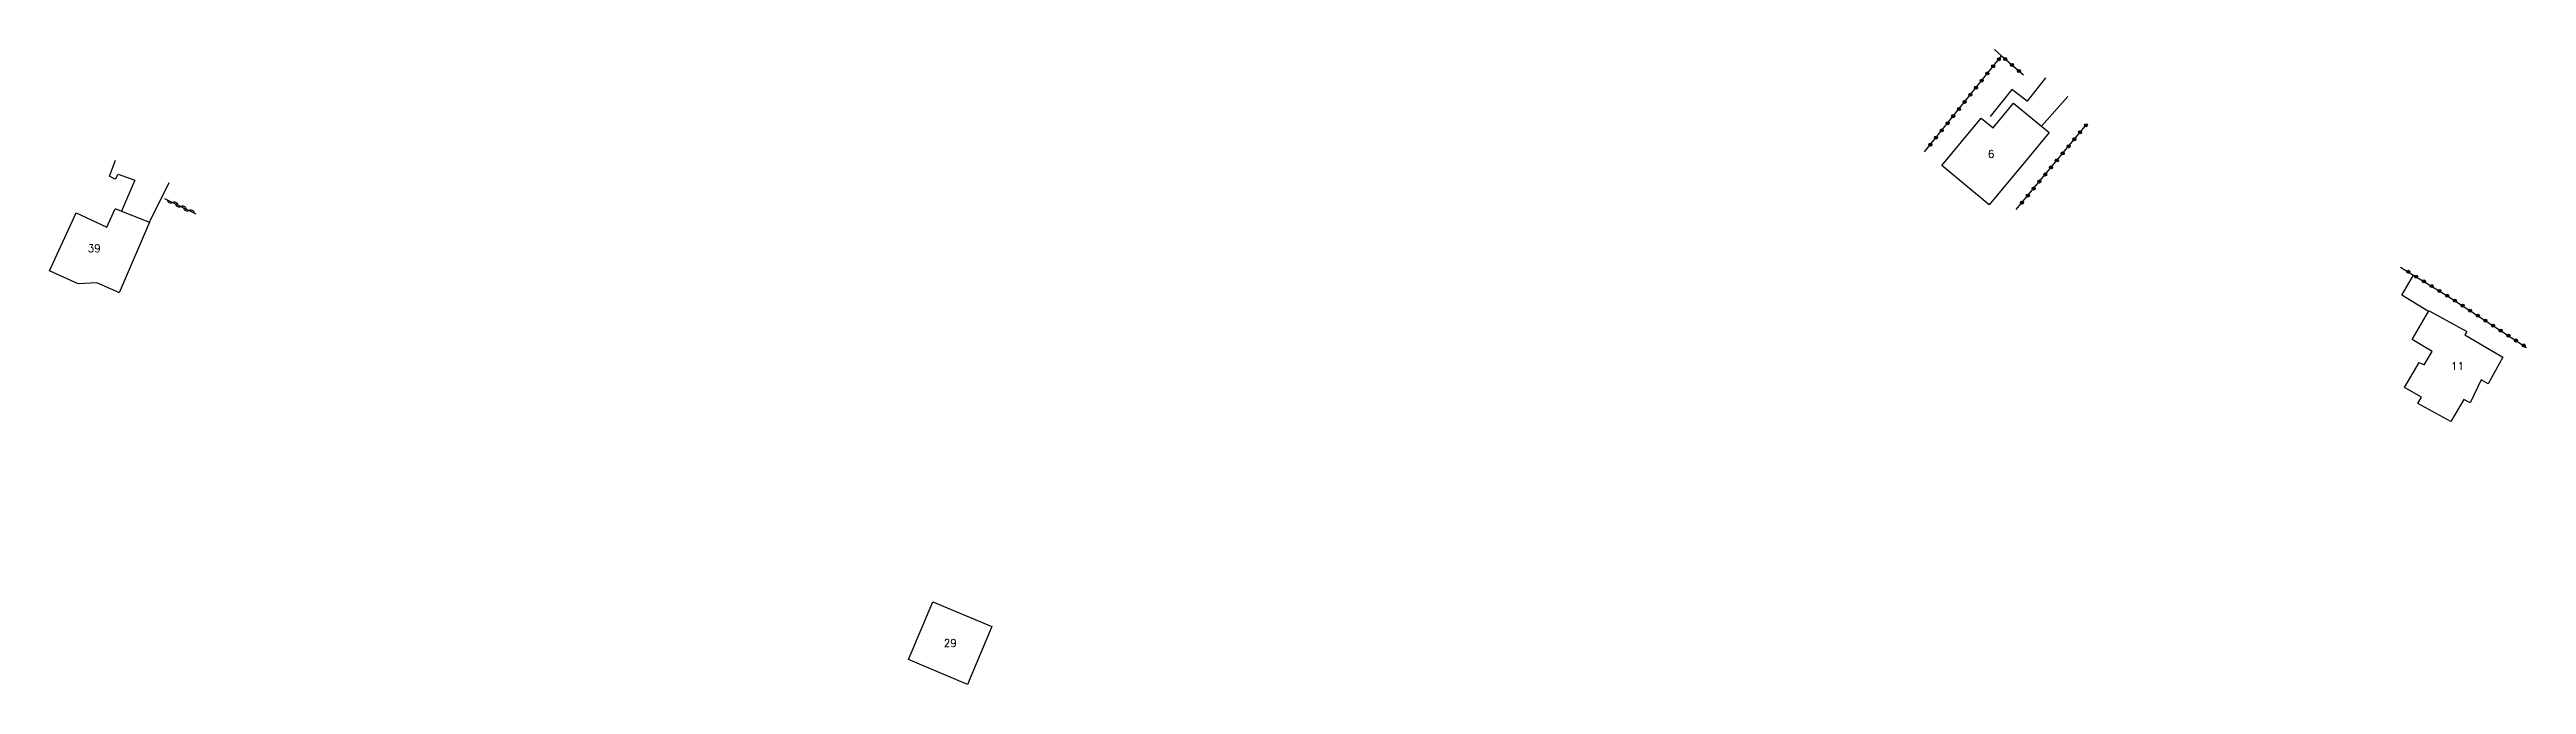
# Model space of a CAD drawing. Header units: millimetres. Extents: x 123007 to 124000, y 125000 to 126001.
# Drawn here: x 123007.1 to 123414.3, y 125832.5 to 125936.9 of the extents above; entities that cross this region are included whole.
import ezdxf
from ezdxf.enums import TextEntityAlignment as Align

# ---------------------------------------------------------------- set-up
doc = ezdxf.new("R2010")
doc.units = ezdxf.units.MM
doc.layers.get('0').update_dxf_attribs({"linetype": 'CONTINUOUS'})
for name, color, linetype in [('W0014', 7, 'CONTINUOUS'), ('W0017', 7, 'CONTINUOUS'), ('W0101', 7, 'CONTINUOUS'), ('W0310', 3, 'CONTINUOUS'), ('W0323', 7, 'CONTINUOUS'), ('W0330', 7, 'CONTINUOUS'), ('W0991', 7, 'CONTINUOUS')]:
    doc.layers.add(name, color=color, linetype=linetype)
doc.styles.get("Standard").update_dxf_attribs({"font": 'romans.shx', "width": 0.85})

# ---------------------------------------------------------------- blocks, each defined once
blk = doc.blocks.new('t323o')
at = {"color": 0, "linetype": 'Continuous'}
for radius in [0.25, 0.15]:
    blk.add_circle((0, 0), radius, dxfattribs=at)
blk = doc.blocks.new('t310o')
at = {"color": 0, "linetype": 'Continuous'}
for centre, start, end in [((-0.5, 0.38), 216.8699, 323.1304), ((0.5, -0.37), 36.8699, 143.1303)]:
    blk.add_arc(centre, 0.625, start, end, dxfattribs=at)

msp = doc.modelspace()

# ---------------------------------------------------------------- linework, layer by layer
at = {"layer": 'W0014'}
msp.add_lwpolyline([(123393.8, 125896.56), (123395.74, 125899.84)], dxfattribs=at)
at = {"layer": 'W0017'}
for points in [[(123332.19, 125928.44), (123329.7, 125930.33), (123326.15, 125925.92)], [(123335.23, 125932.24), (123332.19, 125928.44)], [(123334.56, 125924.31), (123338.9, 125929.17)], [(123018, 125915.73), (123017.85, 125915.62), (123016.95, 125916.07), (123017.98, 125918.75)], [(123018, 125915.73), (123018.41, 125916.45), (123021.15, 125915.46), (123018.95, 125910.34)], [(123023.57, 125908.52), (123026.8, 125915.07)], [(123398.21, 125893.85), (123393.8, 125896.56)]]:
    msp.add_lwpolyline(points, dxfattribs=at)
at = {"layer": 'W0101'}
for points in [[(123329.99, 125928.11), (123334.56, 125924.31), (123335.82, 125923.27), (123332.48, 125919.24), (123332.47, 125919.24), (123325.97, 125911.4), (123318.18, 125917.86), (123324.63, 125925.65), (123326.6, 125924.02), (123326.64, 125923.98), (123326.6, 125924.02)], [(123401.84, 125875.76), (123396.45, 125878.74), (123397.02, 125879.79), (123394.22, 125881.34), (123396.64, 125885.45), (123397.45, 125885.06), (123398.77, 125887.3), (123395.49, 125889.24), (123398.21, 125893.85), (123398.28, 125893.98), (123404.5, 125890.54), (123404.18, 125890.01), (123410.43, 125886.33), (123408, 125881.94), (123406.86, 125882.62), (123405.05, 125878.83), (123403.99, 125879.41)], [(123162.03, 125842.07), (123158.02, 125832.55), (123148.32, 125836.63), (123152.33, 125846.15)]]:
    msp.add_lwpolyline(points, close=True, dxfattribs=at)
for points in [[(123018, 125897.17), (123014.9, 125898.57), (123011.8, 125898.4), (123007.12, 125900.52), (123011.48, 125910.05), (123016.55, 125907.73), (123017.93, 125910.75), (123018, 125910.72)], [(123018, 125910.72), (123018.95, 125910.34), (123023.57, 125908.52), (123018.59, 125896.93), (123018, 125897.17)]]:
    msp.add_lwpolyline(points, dxfattribs=at)
at = {"layer": 'W0310'}
msp.add_lwpolyline([(123026.01, 125912.41), (123031.19, 125909.88)], dxfattribs=at)
at = {"layer": 'W0323'}
for points in [[(123315.36, 125920.1), (123328, 125935.87), (123331.59, 125932.75)], [(123330.41, 125910.59), (123342.02, 125924.65)], [(123393.6, 125901.16), (123395.74, 125899.84), (123401.38, 125896.37), (123414.29, 125887.96)]]:
    msp.add_lwpolyline(points, dxfattribs=at)
at = {"layer": 'W0330'}
msp.add_lwpolyline([(123328, 125935.87), (123326.82, 125936.91)], dxfattribs=at)

# ---------------------------------------------------------------- block references
at = {"layer": 'W0310', "rotation": 333.9375695049167}
for p in [(123027.36, 125911.75), (123028.71, 125911.1), (123030.05, 125910.44)]:
    msp.add_blockref('t310o', p, dxfattribs=at)
at = {"layer": 'W0323'}
for p, rotation in [((123326.62, 125934.15), 51.28894664605325), ((123327.56, 125935.32), 51.28894664605325), ((123328.6, 125935.35), 318.9762761404211), ((123329.73, 125934.37), 318.9762761404211), ((123323.81, 125930.64), 51.28894664605325), ((123324.74, 125931.81), 51.28894664605325), ((123325.68, 125932.98), 51.28894664605325), ((123330.86, 125933.38), 318.9762761404211), ((123320.05, 125925.96), 51.28894664605325), ((123320.99, 125927.13), 51.28894664605325), ((123321.93, 125928.3), 51.28894664605325), ((123322.87, 125929.47), 51.28894664605325), ((123317.24, 125922.44), 51.28894664605325), ((123318.18, 125923.61), 51.28894664605325), ((123319.12, 125924.79), 51.28894664605325), ((123339.96, 125922.16), 50.42846037880192), ((123340.92, 125923.31), 50.42846037880192), ((123341.87, 125924.47), 50.42846037880192), ((123316.3, 125921.27), 51.28894664605325), ((123337.09, 125918.69), 50.42846037880192), ((123338.05, 125919.84), 50.42846037880192), ((123339.01, 125921), 50.42846037880192), ((123333.27, 125914.06), 50.42846037880192), ((123334.23, 125915.22), 50.42846037880192), ((123335.18, 125916.37), 50.42846037880192), ((123336.14, 125917.53), 50.42846037880192), ((123331.36, 125911.75), 50.42846037880192), ((123332.32, 125912.91), 50.42846037880192), ((123394.88, 125900.38), 328.3610442109994), ((123396.15, 125899.59), 328.3624509913706), ((123397.43, 125898.8), 328.3624509913706), ((123398.71, 125898.02), 328.3624509913706), ((123399.99, 125897.23), 328.3624509913706), ((123401.26, 125896.44), 328.3624509913706), ((123402.52, 125895.63), 326.9145368216519), ((123403.78, 125894.81), 326.9145368216519), ((123405.03, 125893.99), 326.9145368216519), ((123406.29, 125893.17), 326.9145368216519), ((123407.55, 125892.35), 326.9145368216519), ((123408.81, 125891.53), 326.9145368216519), ((123410.06, 125890.71), 326.9145368216519), ((123411.32, 125889.9), 326.9145368216519), ((123412.58, 125889.08), 326.9145368216519), ((123413.83, 125888.26), 326.9145368216519)]:
    msp.add_blockref('t323o', p, dxfattribs=dict(at, rotation=rotation))

# ---------------------------------------------------------------- texts
at = {"layer": 'W0991'}
for s, p in [('6', (123326.31, 125919.75)), ('39', (123014.47, 125904.24)), ('11', (123402.96, 125884.87)), ('29', (123155.18, 125839.35))]:
    msp.add_text(s, height=1.25, dxfattribs=at).set_placement(p, align=Align.MIDDLE_CENTER)

doc.saveas('drawing.dxf')
